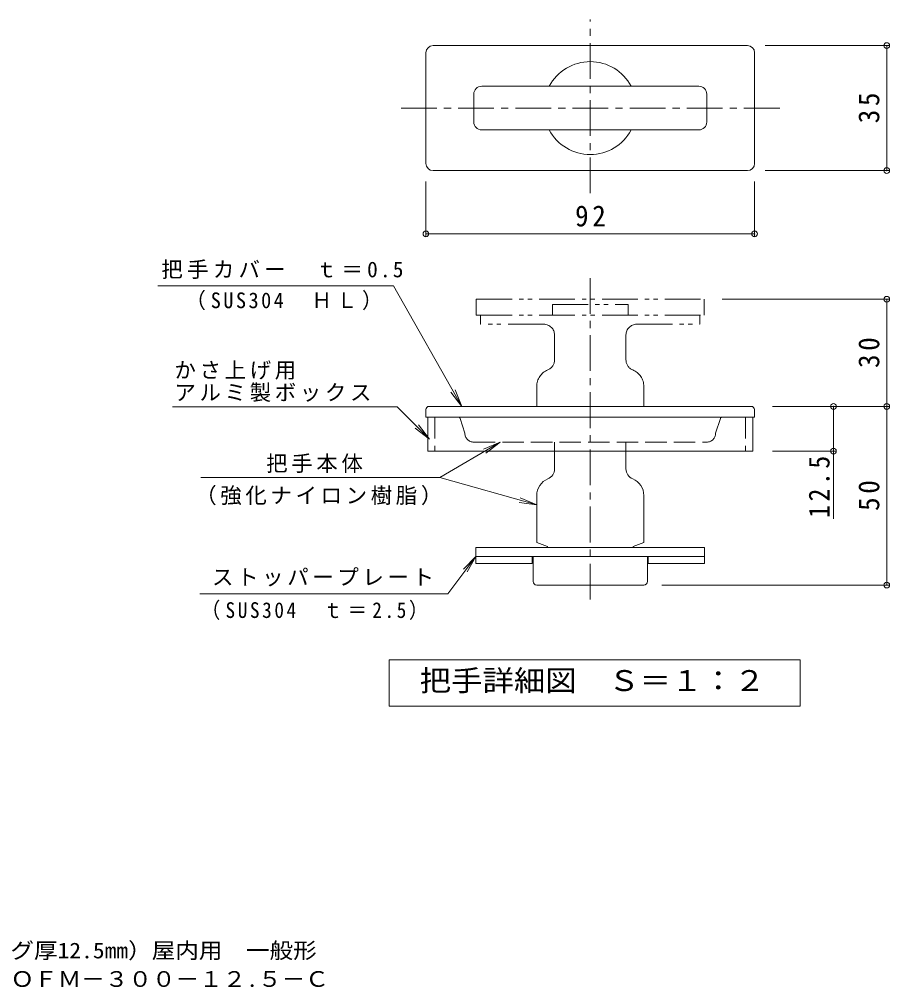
# Model space of a CAD drawing. Units: millimetres, scale not verified. Extents: x -285 to 314, y -273 to 245.
# Drawn here: x -16.1 to 227.6, y -273.3 to -2 of the extents above; entities that cross this region are included whole.
import ezdxf
from ezdxf.enums import TextEntityAlignment as Align

# ---------------------------------------------------------------- set-up
doc = ezdxf.new("R2010")
doc.units = ezdxf.units.MM
doc.header["$LTSCALE"] = 2
doc.header["$PDMODE"] = 32
doc.header["$PDSIZE"] = 1.6
for name, pattern in [('CHAIN1', [8, 5, -1, 1, -1]), ('DASHED3', [4, 3, -1]), ('DOUBLE_CHAIN1', [8.8, 5, -1, 0.6, -0.6, 0.6, -1])]:
    doc.linetypes.add(name, pattern=pattern)
for name, color, linetype, lineweight in [('D-0', 3, 'Continuous', 9), ('D-4', 7, 'Continuous', 9), ('D-5', 7, 'Continuous', 9)]:
    doc.layers.add(name, color=color, linetype=linetype, lineweight=lineweight)
doc.layers.add('F-0', color=7, linetype='Continuous')
doc.styles.add('ＭＳ ゴシック', font='')
doc.styles.get('ＭＳ ゴシック').set_extended_font_data('MS Gothic')

msp = doc.modelspace()

# ---------------------------------------------------------------- linework, layer by layer
at = {"layer": 'D-0', "linetype": 'CHAIN1'}
for p, q in [((143.764, -50.586), (143.764, -1.951)), ((90.797, -26.785), (197.046, -26.785)), ((143.764, -74.341), (143.764, -166.103))]:
    msp.add_line(p, q, dxfattribs=at)
at = {"layer": 'D-0'}
for p, q in [((187.764, -9.285), (99.764, -9.285)), ((97.764, -42.285), (97.764, -11.285)), ((189.764, -42.285), (189.764, -11.285)), ((174.164, -20.685), (113.364, -20.685)), ((111.164, -30.685), (111.164, -22.885)), ((176.364, -30.685), (176.364, -22.885)), ((174.164, -32.885), (113.364, -32.885)), ((99.764, -44.285), (187.764, -44.285)), ((97.764, -111.185), (97.764, -113.285)), ((188.864, -110.285), (98.664, -110.285)), ((189.764, -111.185), (189.764, -113.285)), ((180.203, -113.285), (97.764, -113.285)), ((98.264, -113.285), (98.264, -122.785)), ((180.683, -113.285), (189.764, -113.285)), ((189.264, -113.285), (189.264, -122.785)), ((189.264, -122.785), (98.264, -122.785)), ((133.764, -127.785), (133.764, -122.785)), ((153.764, -127.785), (153.764, -122.785)), ((128.764, -135.185), (128.764, -148.385)), ((158.764, -135.201), (158.764, -148.385)), ((128.764, -148.385), (131.764, -149.485)), ((158.764, -148.385), (155.764, -149.485)), ((111.764, -149.785), (175.764, -149.785)), ((111.764, -149.785), (111.764, -154.285)), ((131.764, -149.485), (131.764, -149.785)), ((155.764, -149.485), (155.764, -149.785)), ((175.764, -149.785), (175.764, -154.285)), ((111.764, -152.285), (175.764, -152.285)), ((111.764, -154.285), (127.514, -154.285)), ((127.514, -152.285), (127.514, -154.285)), ((127.764, -159.285), (127.764, -152.285)), ((159.764, -159.285), (159.764, -152.285)), ((160.014, -152.285), (160.014, -154.285)), ((160.014, -154.285), (175.764, -154.285)), ((158.764, -160.285), (128.764, -160.285))]:
    msp.add_line(p, q, dxfattribs=at)
at = {"layer": 'D-0', "linetype": 'DOUBLE_CHAIN1'}
for p, q in [((111.864, -80.285), (175.664, -80.285)), ((111.864, -80.285), (111.864, -84.785)), ((175.664, -80.285), (175.664, -84.785)), ((133.164, -81.785), (154.364, -81.785)), ((133.164, -81.785), (133.164, -84.785)), ((154.364, -81.785), (154.364, -84.785)), ((111.864, -84.785), (175.664, -84.785)), ((113.064, -84.785), (113.064, -87.285)), ((174.464, -84.785), (174.464, -87.285)), ((130.764, -87.285), (113.064, -87.285)), ((156.764, -87.285), (174.464, -87.285)), ((133.764, -97.285), (133.764, -90.285)), ((153.764, -97.285), (153.764, -90.285)), ((128.764, -104.685), (128.764, -110.285)), ((158.764, -104.701), (158.764, -110.285))]:
    msp.add_line(p, q, dxfattribs=at)
at = {"layer": 'D-0', "linetype": 'DASHED3'}
for p, q in [((100.264, -113.285), (100.264, -122.785)), ((107.325, -113.646), (108.664, -117.785)), ((180.203, -113.646), (178.864, -117.785)), ((187.264, -113.285), (187.264, -122.785)), ((111.164, -120.285), (176.364, -120.285)), ((133.764, -122.785), (133.764, -120.285)), ((153.764, -122.785), (153.764, -120.285))]:
    msp.add_line(p, q, dxfattribs=at)
at = {"layer": 'D-0', "color": 7}
msp.add_lwpolyline([(87.491, -194.221), (87.491, -181.221), (202.492, -181.221), (202.492, -194.221)], close=True, dxfattribs=at)
at = {"layer": 'D-0'}
for centre, radius, start, end in [((99.764, -11.285), 2, 90, 180), ((187.764, -11.285), 2, 0, 90), ((143.764, -26.785), 13, 27.9843, 152.0157), ((113.364, -22.885), 2.2, 90, 180), ((174.164, -22.885), 2.2, 0, 90), ((113.364, -30.685), 2.2, 180, 270), ((174.164, -30.685), 2.2, 270, 0), ((143.764, -26.785), 13, 207.9843, 332.0157), ((99.764, -42.285), 2, 180, 270), ((187.764, -42.285), 2, 270, 0), ((98.664, -111.185), 0.9, 90, 180), ((188.864, -111.185), 0.9, 0, 90), ((130.764, -127.785), 3, 292.02405, 0), ((156.764, -127.785), 3, 180, 247.97595), ((133.764, -135.201), 5, 112.02434, 180), ((153.764, -135.201), 5, 0, 67.97566), ((128.764, -159.285), 1, 180, 270), ((158.764, -159.285), 1, 270, 0)]:
    msp.add_arc(centre, radius, start, end, dxfattribs=at)
at = {"layer": 'D-0', "linetype": 'DOUBLE_CHAIN1'}
for centre, radius, start, end in [((130.764, -90.285), 3, 0, 90), ((156.764, -90.285), 3, 90, 180), ((130.764, -97.285), 3, 292.02405, 0), ((156.764, -97.285), 3, 180, 247.97595), ((133.764, -104.701), 5, 112.02371, 180), ((153.764, -104.701), 5, 0, 67.97629)]:
    msp.add_arc(centre, radius, start, end, dxfattribs=at)
at = {"layer": 'D-0', "linetype": 'DASHED3'}
for centre, radius, start, end in [((106.845, -113.785), 0.5, 16.1008, 90), ((180.683, -113.785), 0.5, 90, 163.8992), ((111.164, -117.785), 2.5, 180, 270), ((176.364, -117.785), 2.5, 270, 0)]:
    msp.add_arc(centre, radius, start, end, dxfattribs=at)
at = {"layer": 'D-4'}
for p, q in [((192.764, -9.285), (227.374, -9.285)), ((226.774, -44.285), (226.774, -9.285)), ((192.764, -44.285), (227.374, -44.285)), ((97.764, -47.285), (97.764, -62.587)), ((189.764, -47.285), (189.764, -62.587)), ((97.764, -61.987), (189.764, -61.987)), ((180.664, -80.285), (227.374, -80.285)), ((226.774, -160.285), (226.774, -80.285)), ((194.764, -110.285), (227.374, -110.285)), ((211.852, -141.787), (211.852, -110.285)), ((194.764, -122.785), (212.452, -122.785)), ((163.764, -160.285), (227.374, -160.285))]:
    msp.add_line(p, q, dxfattribs=at)
for p in [(226.774, -9.285), (226.774, -44.285), (97.764, -61.987), (189.764, -61.987), (226.774, -80.285), (211.852, -110.285), (226.774, -110.285), (211.852, -122.785), (226.774, -160.285)]:
    msp.add_point(p, dxfattribs=at)
at = {"layer": 'D-5'}
for p, q in [((22.723, -76.575), (88.702, -76.575)), ((107.779, -110.285), (105.905, -105.649)), ((98.716, -119.435), (94.753, -116.386)), ((98.716, -119.435), (95.677, -115.464)), ((118.496, -120.285), (114.555, -123.363)), ((34.747, -130.227), (101.613, -130.227)), ((128.764, -137.88), (124.17, -135.907)), ((111.764, -152.285), (108.253, -155.845)), ((111.764, -152.285), (109.294, -156.632))]:
    msp.add_line(p, q, dxfattribs=at)
for points in [[(88.702, -76.575), (107.779, -110.285), (104.769, -106.292)], [(26.79, -110.367), (89.672, -110.367), (98.716, -119.435)], [(101.613, -130.227), (118.496, -120.285), (113.893, -122.238)], [(101.613, -130.227), (128.764, -137.88), (123.816, -137.163)], [(34.488, -162.754), (103.845, -162.754), (111.764, -152.285)]]:
    msp.add_lwpolyline(points, dxfattribs=at)

# ---------------------------------------------------------------- texts
at = {"layer": 'D-0', "color": 2, "style": 'ＭＳ ゴシック', "width": 1.1}
msp.add_text('把手詳細図\u3000Ｓ＝１：２', height=5.865, dxfattribs=at).set_placement((95.992, -191.721), align=Align.BOTTOM_LEFT)
at = {"layer": 'D-4', "color": 2, "char_height": 5.865, "attachment_point": 7, "rotation": 90, "style": 'ＭＳ ゴシック'}
for s, insert in [('\\T1.27;\\W0.95;35', (224.774, -31.035)), ('\\T1.27;\\W0.95;30', (224.774, -99.535)), ('\\T1.28;\\W0.9;12.5', (210.852, -141.487)), ('\\T1.27;\\W0.95;50', (224.774, -139.535))]:
    msp.add_mtext(s, dxfattribs=dict(at, insert=insert))
at = {"layer": 'D-4', "color": 2, "insert": (139.514, -59.987), "char_height": 5.865, "attachment_point": 7, "style": 'ＭＳ ゴシック'}
msp.add_mtext('\\T1.27;\\W0.95;92', dxfattribs=at)
at = {"layer": 'D-5', "char_height": 4.399, "attachment_point": 7, "style": 'ＭＳ ゴシック'}
for s, insert in [('\\T1.2;把手カバー\u3000ｔ＝0.5', (23.687, -74.621)), ('\\T1.24;\\W0.95;（SUS304\u3000ＨＬ）', (30.437, -83.36)), ('\\T1.17;かさ上げ用', (27.348, -102.814)), ('\\T1.17;アルミ製ボックス', (27.348, -109.058)), ('\\T1.17;把手本体', (53.036, -128.918)), ('\\T1.17;（強化ナイロン樹脂）', (33.157, -137.962)), ('\\T1.17;ストッパープレート', (37.863, -160.699)), ('\\T1.27;\\W0.9;（SUS304\u3000ｔ＝2.5）', (34.781, -170.076))]:
    msp.add_mtext(s, dxfattribs=dict(at, insert=insert))
at = {"layer": 'F-0', "style": 'ＭＳ ゴシック', "width": 1.1}
for s, p in [('フロアーハッチ\u3000フローリング床材用（フローリング厚12.5mm）屋内用\u3000一般形', (-170.376, -266.095)), ('アルミニウム＋スチール製\u3000アルミニウム目地\u3000ＭＯＦＭ－３００－１２.５－Ｃ', (-170.344, -274.078))]:
    msp.add_text(s, height=4.399, dxfattribs=at).set_placement(p, align=Align.BOTTOM_LEFT)

doc.saveas('drawing.dxf')
